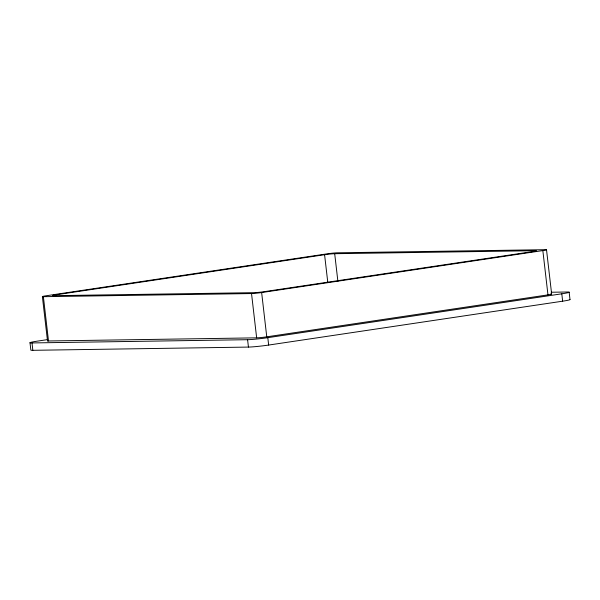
<?xml version="1.0" encoding="UTF-8"?>
<svg xmlns="http://www.w3.org/2000/svg" width="600" height="600" viewBox="0 0 600 600"><rect width="100%" height="100%" fill="white"/><g stroke="black" fill="none" stroke-linecap="round" stroke-linejoin="round"><path stroke-width="0.9" d="M324.585 254.715L56.16 294.78A7.44 0.427 -6.6 0 0 53.49 295.673L254.205 292.665A7.44 0.427 -6.6 0 0 264.308 291.653L532.74 251.595A7.44 0.427 -6.6 0 0 535.41 250.695L334.695 253.71A7.44 0.427 -6.6 0 0 324.585 254.715L327.788 282.397M43.38 296.685L251.528 293.558A7.44 0.427 -6.6 0 0 261.638 292.553L542.842 250.583A7.44 0.427 -6.6 0 0 545.52 249.683L337.373 252.81A7.44 0.427 -6.6 0 0 327.263 253.822L46.05 295.785A7.44 0.427 -6.6 0 0 43.38 296.685L48.502 340.972L256.65 337.845A7.44 0.427 -6.6 0 0 266.76 336.832L547.965 294.87A7.44 0.427 -6.6 0 0 550.643 293.97M47.52 339.623L37.35 341.138A14.888 0.855 -6.6 0 0 32.002 342.938L32.858 350.317L248.445 347.077A14.888 0.855 -6.6 0 0 268.657 345.06L562.65 301.185A14.888 0.855 -6.6 0 0 569.865 299.49M32.002 342.938L247.59 339.697A14.888 0.855 -6.6 0 0 267.803 337.68L561.795 293.805A14.888 0.855 -6.6 0 0 567.143 292.005L551.205 292.245M569.145 292.207L570 299.587M561.795 293.805L562.65 301.185M546.518 249.788L551.648 294.067M542.842 250.583L547.965 294.87M334.695 253.71L337.897 281.385M267.803 337.68L268.657 345.06M261.638 292.553L266.76 336.832M251.528 293.558L256.65 337.845M247.59 339.697L248.445 347.077M42.375 296.587L47.505 340.868M30 342.735L30.855 350.115A14.888 0.855 -6.6 0 0 32.858 350.317M48.502 340.972A7.44 0.427 -6.6 0 1 48.48 340.545"/></g></svg>
